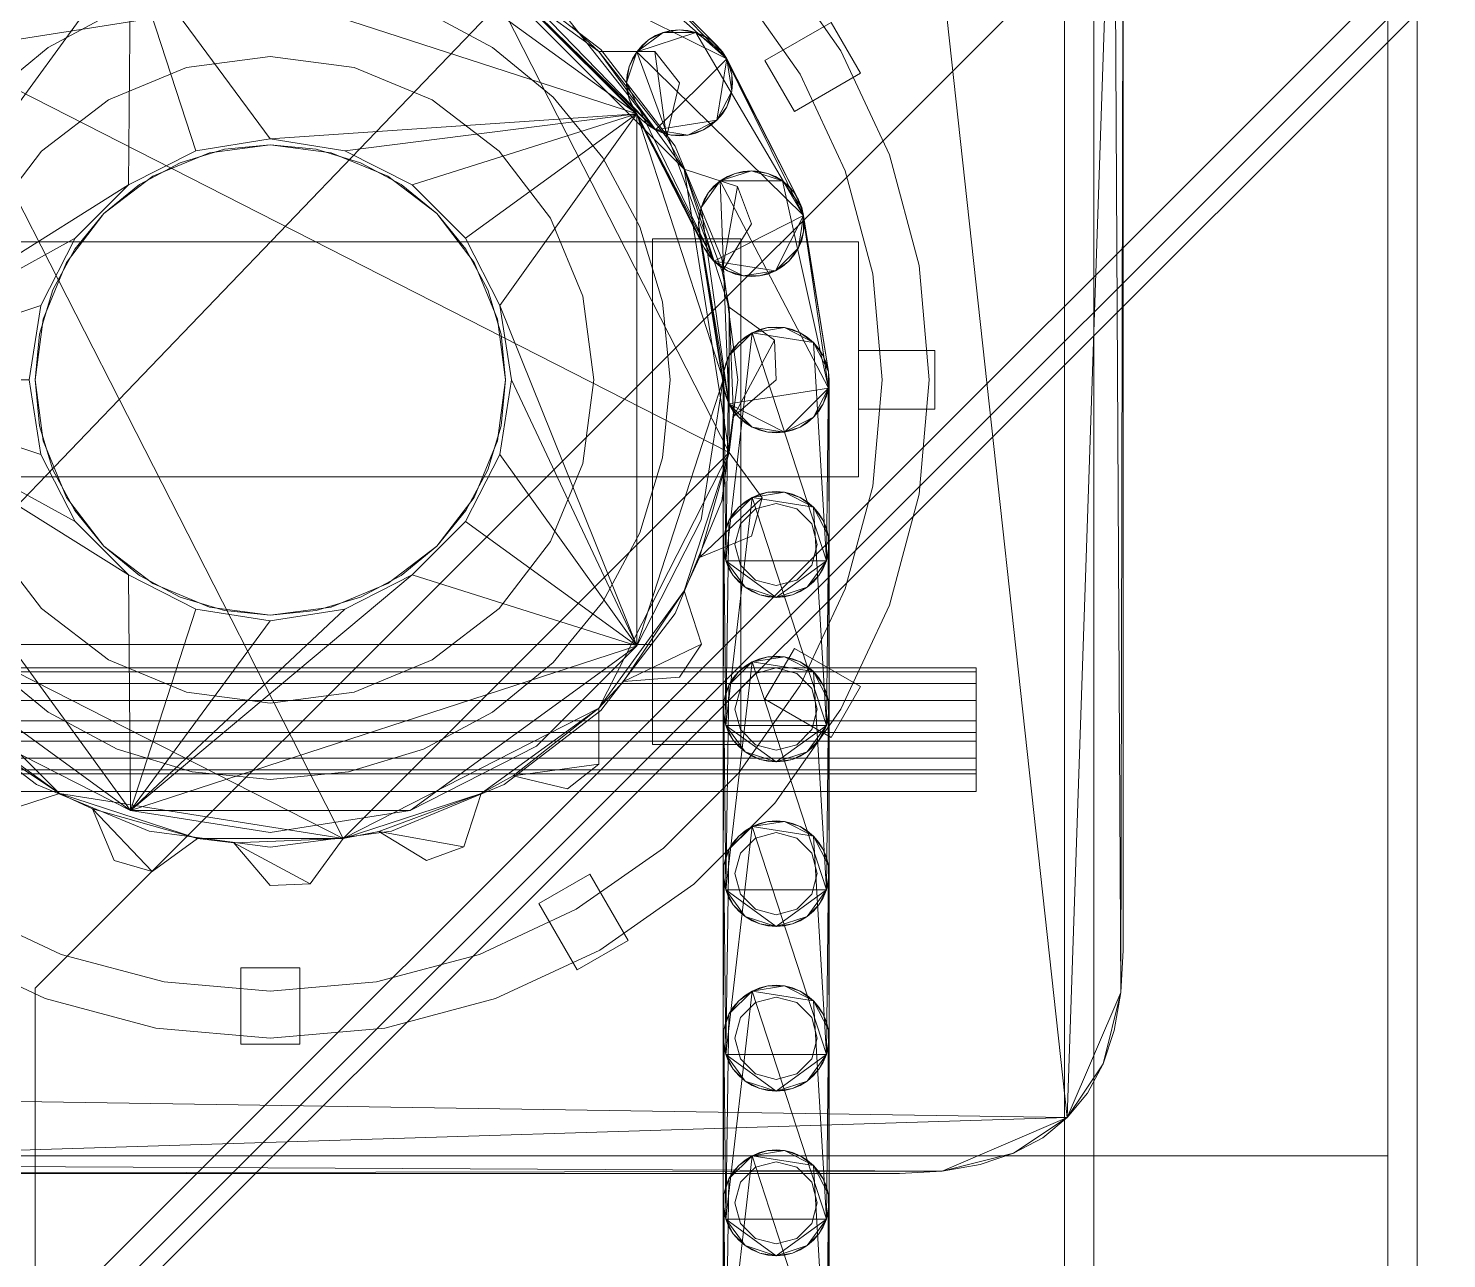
# Model space of a CAD drawing. Header units: millimetres. Extents: x -1970 to 59977, y -50268 to 6837.
# Drawn here: x 58348.1 to 58589.3, y 1497 to 1706.3 of the extents above; entities that cross this region are included whole.
import ezdxf

# ---------------------------------------------------------------- set-up
doc = ezdxf.new("R2010")
doc.units = ezdxf.units.MM
doc.layers.add('lateral_secador', color=7, linetype='Continuous', lineweight=0)

msp = doc.modelspace()

# ---------------------------------------------------------------- linework, layer by layer
at = {"layer": 'lateral_secador'}
for p, q in [((58524.253, 2556.5), (58524.253, 20)), ((58529.253, 20), (58529.253, 2556.5)), ((58579.253, 2556.5), (58579.253, 20)), ((58584.253, 20), (58584.253, 2556.5)), ((58349.253, 1543), (58589.253, 1783)), ((58250.333, 1525.18), (58496.253, 1781.5)), ((58496.253, 1781.5), (58524.753, 1521)), ((58532.733, 1757.18), (58524.753, 1521)), ((58532.733, 1757.18), (58533.872, 1542.28)), ((58534.253, 1743.5), (58533.872, 1542.28)), ((58534.253, 1549.5), (58534.253, 1743.5)), ((58439.802, 1725.075), (58466.847, 1701.135)), ((58589.253, 1724), (58349.253, 1484)), ((58445.093, 1723.357), (58465.192, 1703.413)), ((58445.093, 1723.357), (58466.847, 1701.135)), ((58465.192, 1703.413), (58446.167, 1722.439)), ((58312.253, 1646.5), (58365.458, 1719.731)), ((58365.153, 1679.67), (58365.458, 1719.731)), ((58365.458, 1719.731), (58451.548, 1691.76)), ((58376.583, 1685.493), (58365.458, 1719.731)), ((58389.253, 1687.5), (58365.458, 1719.731)), ((58413.048, 1719.731), (58451.548, 1691.76)), ((58589.253, 1718), (58349.253, 1478)), ((58454.743, 1689.031), (58431.243, 1718.857)), ((58431.243, 1718.857), (58466.847, 1701.135)), ((58486.248, 1702.5), (58475.05, 1718.492)), ((58333.392, 1702.361), (58425.118, 1716.89)), ((58425.118, 1716.89), (58445.114, 1702.361)), ((58425.118, 1716.89), (58459.642, 1682.365)), ((58425.118, 1716.89), (58467.28, 1634.142)), ((58445.468, 1702.715), (58429.003, 1715.349)), ((58589.253, 1714), (58349.253, 1474)), ((58454.743, 1689.031), (58431.243, 1713.294)), ((58479.32, 1698.5), (58468.922, 1713.35)), ((58452.464, 1690.686), (58432.521, 1710.785)), ((58454.743, 1689.031), (58432.521, 1710.785)), ((58433.439, 1709.712), (58452.464, 1690.686)), ((58363.23, 1709.324), (58351.474, 1703.04)), ((58427.032, 1703.04), (58415.275, 1709.324)), ((58451.548, 1691.76), (58434.513, 1708.794)), ((58473.356, 1700.83), (58484.614, 1707.33)), ((58489.614, 1698.67), (58484.614, 1707.33)), ((58445.114, 1702.361), (58440.56, 1706.572)), ((58451.548, 1702.34), (58456.048, 1705.609)), ((58451.548, 1702.34), (58461.61, 1705.609)), ((58453.538, 1704.331), (58456.048, 1705.609)), ((58454.743, 1705.069), (58453.538, 1704.331)), ((58456.048, 1705.609), (58454.743, 1705.069)), ((58456.048, 1705.609), (58458.829, 1706.05)), ((58457.421, 1705.939), (58456.048, 1705.609)), ((58456.048, 1705.609), (58461.61, 1705.609)), ((58458.829, 1706.05), (58457.421, 1705.939)), ((58458.829, 1706.05), (58461.61, 1705.609)), ((58460.235, 1705.939), (58458.829, 1706.05)), ((58461.61, 1705.609), (58460.235, 1705.939)), ((58461.61, 1705.609), (58464.118, 1704.331)), ((58462.915, 1705.069), (58461.61, 1705.609)), ((58461.61, 1705.609), (58466.11, 1702.34)), ((58461.61, 1705.609), (58479.933, 1674.483)), ((58464.118, 1704.331), (58462.915, 1705.069)), ((58351.474, 1703.04), (58341.17, 1694.583)), ((58437.336, 1694.583), (58427.032, 1703.04)), ((58458.102, 1686.25), (58445.468, 1702.715)), ((58451.548, 1702.34), (58453.538, 1704.331)), ((58452.464, 1703.413), (58451.548, 1702.34)), ((58453.538, 1704.331), (58452.464, 1703.413)), ((58464.118, 1704.331), (58466.11, 1702.34)), ((58465.192, 1703.413), (58464.118, 1704.331)), ((58466.11, 1702.34), (58465.192, 1703.413)), ((58465.192, 1703.413), (58466.847, 1701.135)), ((58494.499, 1684.806), (58486.248, 1702.5)), ((58333.392, 1702.361), (58467.28, 1634.142)), ((58401.61, 1568.473), (58333.392, 1702.361)), ((58389.253, 1701.5), (58375.018, 1699.626)), ((58403.488, 1699.626), (58389.253, 1701.5)), ((58445.114, 1702.361), (58456.612, 1687.777)), ((58454.647, 1702.353), (58445.114, 1702.361)), ((58445.114, 1702.361), (58459.642, 1682.365)), ((58449.829, 1697.05), (58451.548, 1702.34)), ((58450.269, 1699.831), (58451.548, 1702.34)), ((58450.81, 1701.135), (58450.269, 1699.831)), ((58451.548, 1702.34), (58450.81, 1701.135)), ((58464.681, 1666.712), (58451.548, 1702.34)), ((58451.548, 1702.34), (58479.933, 1674.483)), ((58454.647, 1702.353), (58456.612, 1687.777)), ((58458.829, 1697.05), (58454.647, 1702.353)), ((58466.847, 1701.135), (58454.743, 1689.031)), ((58466.847, 1701.135), (58465.192, 1690.686)), ((58466.11, 1702.34), (58479.064, 1677.161)), ((58466.847, 1701.135), (58466.11, 1702.34)), ((58466.11, 1702.34), (58479.933, 1674.483)), ((58479.064, 1677.161), (58466.847, 1701.135)), ((58466.847, 1701.135), (58467.718, 1698.457)), ((58467.388, 1699.831), (58466.847, 1701.135)), ((58466.847, 1701.135), (58467.718, 1695.642)), ((58473.356, 1700.83), (58478.356, 1692.17)), ((58375.018, 1699.626), (58361.753, 1694.131)), ((58416.753, 1694.131), (58403.488, 1699.626)), ((58449.829, 1697.05), (58450.269, 1699.831)), ((58449.939, 1698.457), (58449.829, 1697.05)), ((58450.269, 1699.831), (58449.939, 1698.457)), ((58467.718, 1698.457), (58467.388, 1699.831)), ((58467.718, 1698.457), (58467.718, 1695.642)), ((58467.829, 1697.05), (58467.718, 1698.457)), ((58478.356, 1692.17), (58489.614, 1698.67)), ((58486.981, 1682.07), (58479.32, 1698.5)), ((58450.269, 1694.268), (58449.829, 1697.05)), ((58449.829, 1697.05), (58449.939, 1695.642)), ((58464.681, 1666.712), (58449.829, 1697.05)), ((58449.939, 1695.642), (58450.269, 1694.268)), ((58456.612, 1687.777), (58458.829, 1697.05)), ((58467.718, 1695.642), (58465.192, 1690.686)), ((58467.718, 1695.642), (58466.847, 1692.964)), ((58467.388, 1694.268), (58467.718, 1695.642)), ((58467.718, 1695.642), (58467.829, 1697.05)), ((58361.753, 1694.131), (58350.362, 1685.391)), ((58428.144, 1685.391), (58416.753, 1694.131)), ((58445.793, 1684.279), (58437.336, 1694.583)), ((58463.024, 1668.99), (58450.269, 1694.268)), ((58450.269, 1694.268), (58450.81, 1692.964)), ((58464.681, 1666.712), (58450.269, 1694.268)), ((58450.81, 1692.964), (58463.024, 1668.99)), ((58466.847, 1692.964), (58465.192, 1690.686)), ((58466.11, 1691.76), (58466.847, 1692.964)), ((58466.847, 1692.964), (58467.388, 1694.268)), ((58389.253, 1687.5), (58451.548, 1691.76)), ((58401.923, 1685.493), (58451.548, 1691.76)), ((58413.353, 1679.67), (58451.548, 1691.76)), ((58422.423, 1670.599), (58451.548, 1691.76)), ((58428.247, 1659.17), (58451.548, 1691.76)), ((58451.548, 1691.76), (58466.253, 1646.5)), ((58462.483, 1670.294), (58451.548, 1691.76)), ((58451.548, 1691.76), (58451.548, 1601.24)), ((58454.743, 1689.031), (58452.464, 1690.686)), ((58452.464, 1690.686), (58453.538, 1689.768)), ((58465.192, 1690.686), (58454.743, 1689.031)), ((58465.192, 1690.686), (58460.235, 1688.16)), ((58465.192, 1690.686), (58462.915, 1689.031)), ((58464.118, 1689.768), (58465.192, 1690.686)), ((58465.192, 1690.686), (58466.11, 1691.76)), ((58453.538, 1689.768), (58454.743, 1689.031)), ((58457.421, 1688.16), (58454.743, 1689.031)), ((58454.743, 1689.031), (58456.048, 1688.49)), ((58460.235, 1688.16), (58454.743, 1689.031)), ((58456.048, 1688.49), (58457.421, 1688.16)), ((58460.235, 1688.16), (58457.421, 1688.16)), ((58457.421, 1688.16), (58458.829, 1688.05)), ((58458.829, 1688.05), (58460.235, 1688.16)), ((58462.915, 1689.031), (58460.235, 1688.16)), ((58460.235, 1688.16), (58461.61, 1688.49)), ((58461.61, 1688.49), (58462.915, 1689.031)), ((58462.915, 1689.031), (58464.118, 1689.768)), ((58381.449, 1685.731), (58373.946, 1683.455)), ((58376.583, 1685.493), (58389.253, 1687.5)), ((58389.253, 1686.5), (58378.9, 1685.137)), ((58389.253, 1686.5), (58381.449, 1685.731)), ((58389.253, 1687.5), (58401.923, 1685.493)), ((58397.057, 1685.731), (58389.253, 1686.5)), ((58399.606, 1685.137), (58389.253, 1686.5)), ((58404.56, 1683.455), (58397.057, 1685.731)), ((58459.642, 1682.365), (58456.612, 1687.777)), ((58466.044, 1667.076), (58458.102, 1686.25)), ((58350.362, 1685.391), (58341.622, 1674)), ((58365.153, 1679.67), (58376.583, 1685.493)), ((58373.946, 1683.455), (58367.03, 1679.759)), ((58378.9, 1685.137), (58369.253, 1681.141)), ((58409.253, 1681.141), (58399.606, 1685.137)), ((58401.923, 1685.493), (58413.353, 1679.67)), ((58411.476, 1679.759), (58404.56, 1683.455)), ((58436.884, 1674), (58428.144, 1685.391)), ((58452.077, 1672.522), (58445.793, 1684.279)), ((58499.551, 1665.949), (58494.499, 1684.806)), ((58369.253, 1681.141), (58360.969, 1674.784)), ((58417.537, 1674.784), (58409.253, 1681.141)), ((58459.642, 1682.365), (58466.069, 1664.942)), ((58468.706, 1679.411), (58459.642, 1682.365)), ((58459.642, 1682.365), (58467.28, 1658.858)), ((58459.642, 1682.365), (58467.28, 1634.142)), ((58465.753, 1680.357), (58471.044, 1682.075)), ((58465.753, 1680.357), (58468.263, 1681.635)), ((58466.958, 1681.094), (58465.753, 1680.357)), ((58468.263, 1681.635), (58466.958, 1681.094)), ((58468.263, 1681.635), (58471.044, 1682.075)), ((58469.636, 1681.965), (58468.263, 1681.635)), ((58471.044, 1682.075), (58469.636, 1681.965)), ((58471.044, 1682.075), (58473.825, 1681.635)), ((58472.452, 1681.965), (58471.044, 1682.075)), ((58471.044, 1682.075), (58476.333, 1680.357)), ((58473.825, 1681.635), (58472.452, 1681.965)), ((58473.825, 1681.635), (58476.333, 1680.357)), ((58475.13, 1681.094), (58473.825, 1681.635)), ((58476.333, 1680.357), (58475.13, 1681.094)), ((58491.673, 1664.559), (58486.981, 1682.07)), ((58365.153, 1679.67), (58312.253, 1646.5)), ((58356.083, 1670.599), (58365.153, 1679.67)), ((58367.03, 1679.759), (58360.969, 1674.784)), ((58417.537, 1674.784), (58411.476, 1679.759)), ((58413.353, 1679.67), (58422.423, 1670.599)), ((58462.483, 1675.857), (58465.753, 1680.357)), ((58462.483, 1675.857), (58463.763, 1678.365)), ((58463.763, 1678.365), (58463.024, 1677.161)), ((58463.763, 1678.365), (58465.753, 1680.357)), ((58464.681, 1679.439), (58463.763, 1678.365)), ((58465.753, 1680.357), (58464.681, 1679.439)), ((58465.753, 1680.357), (58476.333, 1680.357)), ((58467.233, 1642.414), (58465.753, 1680.357)), ((58465.753, 1680.357), (58484.142, 1645.092)), ((58468.706, 1679.411), (58466.069, 1664.942)), ((58471.044, 1673.075), (58468.706, 1679.411)), ((58476.333, 1680.357), (58478.325, 1678.365)), ((58477.407, 1679.439), (58476.333, 1680.357)), ((58476.333, 1680.357), (58479.603, 1675.857)), ((58476.333, 1680.357), (58484.142, 1645.092)), ((58478.325, 1678.365), (58477.407, 1679.439)), ((58478.325, 1678.365), (58479.603, 1675.857)), ((58479.064, 1677.161), (58478.325, 1678.365)), ((58463.024, 1677.161), (58462.483, 1675.857)), ((58479.603, 1675.857), (58479.064, 1677.161)), ((58479.064, 1677.161), (58479.933, 1674.483)), ((58360.969, 1674.784), (58354.612, 1666.5)), ((58360.969, 1674.784), (58355.994, 1668.723)), ((58422.512, 1668.723), (58417.537, 1674.784)), ((58423.894, 1666.5), (58417.537, 1674.784)), ((58442.379, 1660.735), (58436.884, 1674)), ((58462.044, 1673.075), (58462.483, 1675.857)), ((58462.155, 1674.483), (58462.044, 1673.075)), ((58462.483, 1675.857), (58462.155, 1674.483)), ((58467.233, 1642.414), (58462.483, 1675.857)), ((58479.933, 1674.483), (58464.681, 1666.712)), ((58479.933, 1674.483), (58475.13, 1665.056)), ((58479.933, 1674.483), (58479.064, 1668.99)), ((58479.603, 1675.857), (58484.142, 1647.908)), ((58479.933, 1674.483), (58479.603, 1675.857)), ((58479.603, 1675.857), (58484.142, 1645.092)), ((58484.142, 1647.908), (58479.933, 1674.483)), ((58479.933, 1674.483), (58479.933, 1671.668)), ((58480.044, 1673.075), (58479.933, 1674.483)), ((58455.946, 1659.766), (58452.077, 1672.522)), ((58466.364, 1645.092), (58462.044, 1673.075)), ((58462.044, 1673.075), (58462.155, 1671.668)), ((58467.233, 1642.414), (58462.044, 1673.075)), ((58462.155, 1671.668), (58466.364, 1645.092)), ((58466.069, 1664.942), (58471.044, 1673.075)), ((58479.933, 1671.668), (58479.064, 1668.99)), ((58479.603, 1670.294), (58479.933, 1671.668)), ((58479.933, 1671.668), (58480.044, 1673.075)), ((39189.253, 1670), (58489.253, 1670)), ((58356.083, 1670.599), (58312.253, 1646.5)), ((58350.259, 1659.17), (58356.083, 1670.599)), ((58355.994, 1668.723), (58352.298, 1661.807)), ((58422.423, 1670.599), (58428.247, 1659.17)), ((58426.208, 1661.807), (58422.512, 1668.723)), ((58454.253, 1670.5), (58469.253, 1670.5)), ((58454.253, 1670.5), (58454.253, 1584.5)), ((58466.253, 1646.5), (58462.483, 1670.294)), ((58464.681, 1666.712), (58463.024, 1668.99)), ((58463.024, 1668.99), (58463.763, 1667.785)), ((58469.253, 1584.5), (58469.253, 1670.5)), ((58479.064, 1668.99), (58475.13, 1665.056)), ((58479.064, 1668.99), (58477.407, 1666.712)), ((58478.325, 1667.785), (58479.064, 1668.99)), ((58479.064, 1668.99), (58479.603, 1670.294)), ((58489.253, 1630), (58489.253, 1670)), ((58354.612, 1666.5), (58350.616, 1656.853)), ((58427.89, 1656.853), (58423.894, 1666.5)), ((58463.763, 1667.785), (58464.681, 1666.712)), ((58466.958, 1665.056), (58464.681, 1666.712)), ((58464.681, 1666.712), (58465.753, 1665.794)), ((58469.636, 1664.186), (58464.681, 1666.712)), ((58475.13, 1665.056), (58464.681, 1666.712)), ((58468.753, 1646.5), (58466.044, 1667.076)), ((58477.407, 1666.712), (58475.13, 1665.056)), ((58476.333, 1665.794), (58477.407, 1666.712)), ((58477.407, 1666.712), (58478.325, 1667.785)), ((58465.753, 1665.794), (58466.958, 1665.056)), ((58467.28, 1658.858), (58466.069, 1664.942)), ((58469.636, 1664.186), (58466.958, 1665.056)), ((58466.958, 1665.056), (58468.263, 1664.516)), ((58468.263, 1664.516), (58469.636, 1664.186)), ((58475.13, 1665.056), (58469.636, 1664.186)), ((58472.452, 1664.186), (58469.636, 1664.186)), ((58469.636, 1664.186), (58471.044, 1664.075)), ((58471.044, 1664.075), (58472.452, 1664.186)), ((58475.13, 1665.056), (58472.452, 1664.186)), ((58472.452, 1664.186), (58473.825, 1664.516)), ((58473.825, 1664.516), (58475.13, 1665.056)), ((58475.13, 1665.056), (58476.333, 1665.794)), ((58493.253, 1646.5), (58491.673, 1664.559)), ((58501.253, 1646.5), (58499.551, 1665.949)), ((58352.298, 1661.807), (58350.022, 1654.304)), ((58428.484, 1654.304), (58426.208, 1661.807)), ((58350.259, 1659.17), (58312.253, 1646.5)), ((58348.253, 1646.5), (58350.259, 1659.17)), ((58428.247, 1659.17), (58451.548, 1601.24)), ((58428.247, 1659.17), (58430.253, 1646.5)), ((58444.253, 1646.5), (58442.379, 1660.735)), ((58457.253, 1646.5), (58455.946, 1659.766)), ((58350.616, 1656.853), (58349.253, 1646.5)), ((58429.253, 1646.5), (58427.89, 1656.853)), ((58467.28, 1658.858), (58468.009, 1640.302)), ((58474.987, 1653.247), (58467.28, 1658.858)), ((58467.28, 1658.858), (58467.28, 1634.142)), ((58350.022, 1654.304), (58349.253, 1646.5)), ((58429.253, 1646.5), (58428.484, 1654.304)), ((58466.694, 1615.719), (58471.167, 1654.519)), ((58467.233, 1650.586), (58471.167, 1654.519)), ((58468.89, 1652.864), (58471.167, 1654.519)), ((58471.167, 1654.519), (58469.962, 1653.781)), ((58471.167, 1654.519), (58473.845, 1655.389)), ((58471.167, 1654.519), (58476.661, 1655.389)), ((58472.472, 1655.059), (58471.167, 1654.519)), ((58471.167, 1654.519), (58481.616, 1652.864)), ((58471.167, 1654.519), (58483.812, 1615.719)), ((58473.845, 1655.389), (58472.472, 1655.059)), ((58475.253, 1655.5), (58473.845, 1655.389)), ((58473.845, 1655.389), (58476.661, 1655.389)), ((58476.661, 1655.389), (58475.253, 1655.5)), ((58476.661, 1655.389), (58479.339, 1654.519)), ((58478.034, 1655.059), (58476.661, 1655.389)), ((58476.661, 1655.389), (58481.616, 1652.864)), ((58479.339, 1654.519), (58478.034, 1655.059)), ((58479.339, 1654.519), (58481.616, 1652.864)), ((58480.544, 1653.781), (58479.339, 1654.519)), ((58467.233, 1650.586), (58468.89, 1652.864)), ((58468.89, 1652.864), (58467.972, 1651.79)), ((58474.987, 1653.247), (58468.009, 1640.302)), ((58469.962, 1653.781), (58468.89, 1652.864)), ((58475.253, 1646.5), (58474.987, 1653.247)), ((58481.616, 1652.864), (58480.544, 1653.781)), ((58481.616, 1652.864), (58483.272, 1650.586)), ((58482.534, 1651.79), (58481.616, 1652.864)), ((58481.616, 1652.864), (58484.142, 1647.908)), ((58481.616, 1652.864), (58483.812, 1615.719)), ((58466.364, 1647.908), (58467.233, 1650.586)), ((58467.233, 1650.586), (58466.694, 1649.281)), ((58466.694, 1615.719), (58467.233, 1650.586)), ((58467.972, 1651.79), (58467.233, 1650.586)), ((58483.272, 1650.586), (58482.534, 1651.79)), ((58483.272, 1650.586), (58484.142, 1647.908)), ((58483.812, 1649.281), (58483.272, 1650.586)), ((58489.253, 1651.5), (58502.253, 1651.5)), ((58489.253, 1651.5), (58489.253, 1641.5)), ((58502.253, 1641.5), (58502.253, 1651.5)), ((58466.253, 1618.5), (58466.364, 1647.908)), ((58466.364, 1647.908), (58466.253, 1646.5)), ((58466.694, 1649.281), (58466.364, 1647.908)), ((58466.694, 1615.719), (58466.364, 1647.908)), ((58484.142, 1647.908), (58483.812, 1649.281)), ((58484.142, 1647.908), (58483.812, 1615.719)), ((58484.142, 1647.908), (58484.253, 1618.5)), ((58484.253, 1646.5), (58484.142, 1647.908)), ((58484.142, 1647.908), (58484.142, 1645.092)), ((58312.253, 1646.5), (58348.253, 1646.5)), ((58312.253, 1646.5), (58350.259, 1633.83)), ((58312.253, 1646.5), (58356.083, 1622.401)), ((58365.458, 1573.269), (58312.253, 1646.5)), ((58312.253, 1646.5), (58365.153, 1613.33)), ((58350.259, 1633.83), (58348.253, 1646.5)), ((58349.253, 1646.5), (58350.022, 1638.696)), ((58349.253, 1646.5), (58350.616, 1636.147)), ((58427.89, 1636.147), (58429.253, 1646.5)), ((58430.253, 1646.5), (58428.247, 1633.83)), ((58428.484, 1638.696), (58429.253, 1646.5)), ((58451.548, 1601.24), (58430.253, 1646.5)), ((58442.379, 1632.265), (58444.253, 1646.5)), ((58466.253, 1646.5), (58451.548, 1601.24)), ((58455.946, 1633.234), (58457.253, 1646.5)), ((58462.483, 1622.706), (58466.253, 1646.5)), ((58466.044, 1625.924), (58468.753, 1646.5)), ((58466.253, 1646.5), (58466.253, 1618.5)), ((58467.233, 1642.414), (58466.364, 1645.092)), ((58466.364, 1645.092), (58466.694, 1643.719)), ((58484.142, 1645.092), (58467.233, 1642.414)), ((58468.009, 1640.302), (58475.253, 1646.5)), ((58484.142, 1645.092), (58476.661, 1637.611)), ((58484.142, 1645.092), (58481.616, 1640.136)), ((58484.142, 1645.092), (58483.272, 1642.414)), ((58483.812, 1643.719), (58484.142, 1645.092)), ((58484.142, 1645.092), (58484.253, 1646.5)), ((58484.253, 1618.5), (58484.253, 1646.5)), ((58491.673, 1628.441), (58493.253, 1646.5)), ((58499.551, 1627.051), (58501.253, 1646.5)), ((58466.694, 1643.719), (58467.233, 1642.414)), ((58468.89, 1640.136), (58467.233, 1642.414)), ((58467.233, 1642.414), (58467.972, 1641.21)), ((58471.167, 1638.481), (58467.233, 1642.414)), ((58476.661, 1637.611), (58467.233, 1642.414)), ((58483.272, 1642.414), (58481.616, 1640.136)), ((58482.534, 1641.21), (58483.272, 1642.414)), ((58483.272, 1642.414), (58483.812, 1643.719)), ((58467.28, 1634.142), (58468.009, 1640.302)), ((58467.972, 1641.21), (58468.89, 1640.136)), ((58471.167, 1638.481), (58468.89, 1640.136)), ((58468.89, 1640.136), (58469.962, 1639.219)), ((58481.616, 1640.136), (58476.661, 1637.611)), ((58481.616, 1640.136), (58479.339, 1638.481)), ((58480.544, 1639.219), (58481.616, 1640.136)), ((58481.616, 1640.136), (58482.534, 1641.21)), ((58489.253, 1641.5), (58502.253, 1641.5)), ((58350.022, 1638.696), (58352.298, 1631.193)), ((58426.208, 1631.193), (58428.484, 1638.696)), ((58469.962, 1639.219), (58471.167, 1638.481)), ((58473.845, 1637.611), (58471.167, 1638.481)), ((58471.167, 1638.481), (58472.472, 1637.941)), ((58476.661, 1637.611), (58471.167, 1638.481)), ((58472.472, 1637.941), (58473.845, 1637.611)), ((58476.661, 1637.611), (58473.845, 1637.611)), ((58473.845, 1637.611), (58475.253, 1637.5)), ((58475.253, 1637.5), (58476.661, 1637.611)), ((58479.339, 1638.481), (58476.661, 1637.611)), ((58476.661, 1637.611), (58478.034, 1637.941)), ((58478.034, 1637.941), (58479.339, 1638.481)), ((58479.339, 1638.481), (58480.544, 1639.219)), ((58350.616, 1636.147), (58354.612, 1626.5)), ((58423.894, 1626.5), (58427.89, 1636.147)), ((58356.083, 1622.401), (58350.259, 1633.83)), ((58467.28, 1634.142), (58401.61, 1568.473)), ((58428.247, 1633.83), (58422.423, 1622.401)), ((58451.548, 1601.24), (58428.247, 1633.83)), ((58467.28, 1634.142), (58445.114, 1590.639)), ((58452.077, 1620.478), (58455.946, 1633.234)), ((58467.28, 1634.142), (58459.642, 1610.635)), ((58467.28, 1634.142), (58462.239, 1616.268)), ((58472.876, 1626.424), (58467.28, 1634.142)), ((58352.298, 1631.193), (58355.994, 1624.277)), ((58422.512, 1624.277), (58426.208, 1631.193)), ((58436.884, 1619), (58442.379, 1632.265)), ((39189.253, 1630), (58489.253, 1630)), ((58486.981, 1610.93), (58491.673, 1628.441)), ((58354.612, 1626.5), (58360.969, 1618.216)), ((58417.537, 1618.216), (58423.894, 1626.5)), ((58458.102, 1606.75), (58466.044, 1625.924)), ((58472.876, 1626.424), (58462.239, 1616.268)), ((58466.694, 1587.719), (58471.167, 1626.519)), ((58467.233, 1622.586), (58471.167, 1626.519)), ((58468.89, 1624.864), (58471.167, 1626.519)), ((58469.962, 1625.781), (58468.89, 1624.864)), ((58471.167, 1626.519), (58469.962, 1625.781)), ((58471.044, 1619.925), (58472.876, 1626.424)), ((58471.167, 1626.519), (58473.845, 1627.389)), ((58471.167, 1626.519), (58476.661, 1627.389)), ((58472.472, 1627.059), (58471.167, 1626.519)), ((58471.167, 1626.519), (58481.616, 1624.864)), ((58471.167, 1626.519), (58483.812, 1587.719)), ((58475.253, 1625.5), (58471.753, 1624.562)), ((58473.845, 1627.389), (58472.472, 1627.059)), ((58475.253, 1627.5), (58473.845, 1627.389)), ((58473.845, 1627.389), (58476.661, 1627.389)), ((58476.661, 1627.389), (58475.253, 1627.5)), ((58478.753, 1624.562), (58475.253, 1625.5)), ((58476.661, 1627.389), (58479.339, 1626.519)), ((58478.034, 1627.059), (58476.661, 1627.389)), ((58476.661, 1627.389), (58481.616, 1624.864)), ((58479.339, 1626.519), (58478.034, 1627.059)), ((58479.339, 1626.519), (58481.616, 1624.864)), ((58480.544, 1625.781), (58479.339, 1626.519)), ((58481.616, 1624.864), (58480.544, 1625.781)), ((58494.499, 1608.194), (58499.551, 1627.051)), ((58355.994, 1624.277), (58360.969, 1618.216)), ((58417.537, 1618.216), (58422.512, 1624.277)), ((58467.233, 1622.586), (58468.89, 1624.864)), ((58467.972, 1623.79), (58467.233, 1622.586)), ((58468.89, 1624.864), (58467.972, 1623.79)), ((58471.753, 1624.562), (58469.191, 1622)), ((58481.315, 1622), (58478.753, 1624.562)), ((58481.616, 1624.864), (58483.272, 1622.586)), ((58482.534, 1623.79), (58481.616, 1624.864)), ((58481.616, 1624.864), (58484.142, 1619.908)), ((58481.616, 1624.864), (58483.812, 1587.719)), ((58483.272, 1622.586), (58482.534, 1623.79)), ((58365.153, 1613.33), (58356.083, 1622.401)), ((58422.423, 1622.401), (58413.353, 1613.33)), ((58451.548, 1601.24), (58422.423, 1622.401)), ((58445.793, 1608.721), (58452.077, 1620.478)), ((58451.548, 1601.24), (58462.483, 1622.706)), ((58466.364, 1619.908), (58467.233, 1622.586)), ((58466.694, 1621.281), (58466.364, 1619.908)), ((58467.233, 1622.586), (58466.694, 1621.281)), ((58466.694, 1587.719), (58467.233, 1622.586)), ((58469.191, 1622), (58468.253, 1618.5)), ((58482.253, 1618.5), (58481.315, 1622)), ((58483.272, 1622.586), (58484.142, 1619.908)), ((58483.812, 1621.281), (58483.272, 1622.586)), ((58484.142, 1619.908), (58483.812, 1621.281)), ((58341.622, 1619), (58350.362, 1607.609)), ((58360.969, 1618.216), (58367.03, 1613.241)), ((58360.969, 1618.216), (58369.253, 1611.859)), ((58409.253, 1611.859), (58417.537, 1618.216)), ((58411.476, 1613.241), (58417.537, 1618.216)), ((58428.144, 1607.609), (58436.884, 1619)), ((58462.239, 1616.268), (58471.044, 1619.925)), ((58466.253, 1590.5), (58466.364, 1619.908)), ((58466.364, 1619.908), (58466.253, 1618.5)), ((58466.253, 1618.5), (58466.253, 1590.5)), ((58466.694, 1615.719), (58466.253, 1618.5)), ((58466.253, 1618.5), (58466.364, 1617.092)), ((58466.694, 1587.719), (58466.364, 1619.908)), ((58468.253, 1618.5), (58469.191, 1615)), ((58481.315, 1615), (58482.253, 1618.5)), ((58484.142, 1619.908), (58483.812, 1587.719)), ((58484.253, 1618.5), (58483.812, 1615.719)), ((58484.142, 1619.908), (58484.253, 1590.5)), ((58484.253, 1618.5), (58484.142, 1619.908)), ((58484.142, 1617.092), (58484.253, 1618.5)), ((58484.253, 1590.5), (58484.253, 1618.5)), ((58459.642, 1610.635), (58462.239, 1616.268)), ((58466.364, 1617.092), (58466.694, 1615.719)), ((58467.972, 1613.21), (58466.694, 1615.719)), ((58466.694, 1615.719), (58467.233, 1614.414)), ((58469.962, 1611.219), (58466.694, 1615.719)), ((58475.253, 1609.5), (58466.694, 1615.719)), ((58483.812, 1615.719), (58466.694, 1615.719)), ((58483.812, 1615.719), (58475.253, 1609.5)), ((58483.812, 1615.719), (58480.544, 1611.219)), ((58483.812, 1615.719), (58482.534, 1613.21)), ((58483.272, 1614.414), (58483.812, 1615.719)), ((58483.812, 1615.719), (58484.142, 1617.092)), ((58365.458, 1573.269), (58365.153, 1613.33)), ((58376.583, 1607.507), (58365.153, 1613.33)), ((58365.458, 1573.269), (58413.353, 1613.33)), ((58367.03, 1613.241), (58373.946, 1609.545)), ((58413.353, 1613.33), (58401.923, 1607.507)), ((58404.56, 1609.545), (58411.476, 1613.241)), ((58451.548, 1601.24), (58413.353, 1613.33)), ((58467.233, 1614.414), (58467.972, 1613.21)), ((58469.191, 1615), (58471.753, 1612.438)), ((58478.753, 1612.438), (58481.315, 1615)), ((58482.534, 1613.21), (58483.272, 1614.414)), ((58369.253, 1611.859), (58378.9, 1607.863)), ((58399.606, 1607.863), (58409.253, 1611.859)), ((58469.962, 1611.219), (58467.972, 1613.21)), ((58467.972, 1613.21), (58468.89, 1612.136)), ((58468.89, 1612.136), (58469.962, 1611.219)), ((58472.472, 1609.941), (58469.962, 1611.219)), ((58469.962, 1611.219), (58471.167, 1610.481)), ((58475.253, 1609.5), (58469.962, 1611.219)), ((58471.753, 1612.438), (58475.253, 1611.5)), ((58475.253, 1611.5), (58478.753, 1612.438)), ((58480.544, 1611.219), (58475.253, 1609.5)), ((58480.544, 1611.219), (58478.034, 1609.941)), ((58479.32, 1594.5), (58486.981, 1610.93)), ((58479.339, 1610.481), (58480.544, 1611.219)), ((58482.534, 1613.21), (58480.544, 1611.219)), ((58480.544, 1611.219), (58481.616, 1612.136)), ((58481.616, 1612.136), (58482.534, 1613.21)), ((58353.388, 1576.11), (58318.864, 1610.635)), ((58401.61, 1568.473), (58318.864, 1610.635)), ((58373.946, 1609.545), (58381.449, 1607.269)), ((58397.057, 1607.269), (58404.56, 1609.545)), ((58437.336, 1598.417), (58445.793, 1608.721)), ((58459.642, 1610.635), (58445.114, 1590.639)), ((58459.642, 1610.635), (58449.325, 1595.194)), ((58462.579, 1601.565), (58459.642, 1610.635)), ((58471.167, 1610.481), (58472.472, 1609.941)), ((58475.253, 1609.5), (58472.472, 1609.941)), ((58472.472, 1609.941), (58473.845, 1609.611)), ((58473.845, 1609.611), (58475.253, 1609.5)), ((58478.034, 1609.941), (58475.253, 1609.5)), ((58475.253, 1609.5), (58476.661, 1609.611)), ((58476.661, 1609.611), (58478.034, 1609.941)), ((58478.034, 1609.941), (58479.339, 1610.481)), ((58350.362, 1607.609), (58361.753, 1598.869)), ((58365.458, 1573.269), (58376.583, 1607.507)), ((58365.458, 1573.269), (58401.923, 1607.507)), ((58389.253, 1605.5), (58376.583, 1607.507)), ((58378.9, 1607.863), (58389.253, 1606.5)), ((58381.449, 1607.269), (58389.253, 1606.5)), ((58389.253, 1606.5), (58399.606, 1607.863)), ((58401.923, 1607.507), (58389.253, 1605.5)), ((58389.253, 1606.5), (58397.057, 1607.269)), ((58416.753, 1598.869), (58428.144, 1607.609)), ((58445.468, 1590.285), (58458.102, 1606.75)), ((58486.248, 1590.5), (58494.499, 1608.194)), ((58365.458, 1573.269), (58389.253, 1605.5)), ((58324.253, 1601.5), (58454.253, 1601.5)), ((58365.458, 1573.269), (58326.958, 1601.24)), ((58451.548, 1601.24), (58365.458, 1573.269)), ((58451.548, 1601.24), (58413.048, 1573.269)), ((58434.513, 1584.206), (58451.548, 1601.24)), ((58462.579, 1601.565), (58449.325, 1595.194)), ((58454.253, 1586.5), (58454.253, 1601.5)), ((58458.829, 1595.95), (58462.579, 1601.565)), ((58361.753, 1598.869), (58375.018, 1593.374)), ((58403.488, 1593.374), (58416.753, 1598.869)), ((58471.167, 1598.519), (58473.845, 1599.389)), ((58471.167, 1598.519), (58476.661, 1599.389)), ((58472.472, 1599.059), (58471.167, 1598.519)), ((58473.845, 1599.389), (58472.472, 1599.059)), ((58478.356, 1600.83), (58473.356, 1592.17)), ((58475.253, 1599.5), (58473.845, 1599.389)), ((58473.845, 1599.389), (58476.661, 1599.389)), ((58476.661, 1599.389), (58475.253, 1599.5)), ((58476.661, 1599.389), (58479.339, 1598.519)), ((58478.034, 1599.059), (58476.661, 1599.389)), ((58476.661, 1599.389), (58481.616, 1596.864)), ((58479.339, 1598.519), (58478.034, 1599.059)), ((58478.356, 1600.83), (58489.614, 1594.33)), ((58259.253, 1597.5), (58509.253, 1597.5)), ((58259.253, 1596.815), (58509.253, 1596.815)), ((58341.17, 1598.417), (58351.474, 1589.96)), ((58427.032, 1589.96), (58437.336, 1598.417)), ((58466.694, 1559.719), (58471.167, 1598.519)), ((58467.233, 1594.586), (58471.167, 1598.519)), ((58467.233, 1594.586), (58468.89, 1596.864)), ((58468.89, 1596.864), (58467.972, 1595.79)), ((58468.89, 1596.864), (58471.167, 1598.519)), ((58469.962, 1597.781), (58468.89, 1596.864)), ((58471.753, 1596.562), (58469.191, 1594)), ((58471.167, 1598.519), (58469.962, 1597.781)), ((58471.167, 1598.519), (58481.616, 1596.864)), ((58471.167, 1598.519), (58483.812, 1559.719)), ((58475.253, 1597.5), (58471.753, 1596.562)), ((58478.753, 1596.562), (58475.253, 1597.5)), ((58481.315, 1594), (58478.753, 1596.562)), ((58479.339, 1598.519), (58481.616, 1596.864)), ((58480.544, 1597.781), (58479.339, 1598.519)), ((58481.616, 1596.864), (58480.544, 1597.781)), ((58481.616, 1596.864), (58483.272, 1594.586)), ((58482.534, 1595.79), (58481.616, 1596.864)), ((58481.616, 1596.864), (58484.142, 1591.908)), ((58481.616, 1596.864), (58483.812, 1559.719)), ((58509.253, 1596.815), (58509.253, 1597.5)), ((58509.253, 1594.864), (58509.253, 1596.815)), ((58259.253, 1594.864), (58509.253, 1594.864)), ((58445.114, 1590.639), (58449.325, 1595.194)), ((58449.325, 1595.194), (58458.829, 1595.95)), ((58466.364, 1591.908), (58467.233, 1594.586)), ((58467.233, 1594.586), (58466.694, 1593.281)), ((58466.694, 1559.719), (58467.233, 1594.586)), ((58467.972, 1595.79), (58467.233, 1594.586)), ((58469.191, 1594), (58468.253, 1590.5)), ((58468.922, 1579.65), (58479.32, 1594.5)), ((58482.253, 1590.5), (58481.315, 1594)), ((58483.272, 1594.586), (58482.534, 1595.79)), ((58483.272, 1594.586), (58484.142, 1591.908)), ((58483.812, 1593.281), (58483.272, 1594.586)), ((58484.614, 1585.67), (58489.614, 1594.33)), ((58509.253, 1591.944), (58509.253, 1594.864)), ((58259.253, 1591.944), (58509.253, 1591.944)), ((58375.018, 1593.374), (58389.253, 1591.5)), ((58389.253, 1591.5), (58403.488, 1593.374)), ((58466.253, 1562.5), (58466.364, 1591.908)), ((58466.364, 1591.908), (58466.253, 1590.5)), ((58466.694, 1593.281), (58466.364, 1591.908)), ((58466.694, 1559.719), (58466.364, 1591.908)), ((58473.356, 1592.17), (58484.614, 1585.67)), ((58484.142, 1591.908), (58483.812, 1593.281)), ((58484.142, 1591.908), (58483.812, 1559.719)), ((58484.142, 1591.908), (58484.253, 1562.5)), ((58484.253, 1590.5), (58484.142, 1591.908)), ((58509.253, 1588.5), (58509.253, 1591.944)), ((58333.038, 1590.285), (58349.503, 1577.651)), ((58353.388, 1576.11), (58333.392, 1590.639)), ((58351.474, 1589.96), (58363.23, 1583.676)), ((58445.114, 1590.639), (58401.61, 1568.473)), ((58415.275, 1583.676), (58427.032, 1589.96)), ((58445.114, 1590.639), (58425.118, 1576.11)), ((58429.003, 1577.651), (58445.468, 1590.285)), ((58445.114, 1590.639), (58430.53, 1579.141)), ((58445.105, 1581.105), (58445.114, 1590.639)), ((58466.253, 1590.5), (58466.253, 1562.5)), ((58466.694, 1587.719), (58466.253, 1590.5)), ((58466.253, 1590.5), (58466.364, 1589.092)), ((58468.253, 1590.5), (58469.191, 1587)), ((58475.05, 1574.508), (58486.248, 1590.5)), ((58481.315, 1587), (58482.253, 1590.5)), ((58484.253, 1590.5), (58483.812, 1587.719)), ((58484.142, 1589.092), (58484.253, 1590.5)), ((58484.253, 1562.5), (58484.253, 1590.5)), ((58509.253, 1588.5), (58259.253, 1588.5)), ((58466.364, 1589.092), (58466.694, 1587.719)), ((58467.972, 1585.21), (58466.694, 1587.719)), ((58466.694, 1587.719), (58467.233, 1586.414)), ((58469.962, 1583.219), (58466.694, 1587.719)), ((58475.253, 1581.5), (58466.694, 1587.719)), ((58483.812, 1587.719), (58466.694, 1587.719)), ((58469.191, 1587), (58471.753, 1584.438)), ((58483.812, 1587.719), (58475.253, 1581.5)), ((58478.753, 1584.438), (58481.315, 1587)), ((58483.812, 1587.719), (58480.544, 1583.219)), ((58483.812, 1587.719), (58482.534, 1585.21)), ((58483.272, 1586.414), (58483.812, 1587.719)), ((58483.812, 1587.719), (58484.142, 1589.092)), ((58509.253, 1588.5), (58509.253, 1585.056)), ((58259.253, 1585.056), (58509.253, 1585.056)), ((58279.253, 1586.5), (58509.253, 1586.5)), ((58324.253, 1586.5), (58454.253, 1586.5)), ((58353.388, 1576.11), (58337.946, 1586.428)), ((58454.253, 1584.5), (58469.253, 1584.5)), ((58467.233, 1586.414), (58467.972, 1585.21)), ((58469.962, 1583.219), (58467.972, 1585.21)), ((58467.972, 1585.21), (58468.89, 1584.136)), ((58471.753, 1584.438), (58475.253, 1583.5)), ((58475.253, 1583.5), (58478.753, 1584.438)), ((58482.534, 1585.21), (58480.544, 1583.219)), ((58481.616, 1584.136), (58482.534, 1585.21)), ((58482.534, 1585.21), (58483.272, 1586.414)), ((58509.253, 1576.5), (58509.253, 1586.5)), ((58509.253, 1585.056), (58509.253, 1582.136)), ((58259.253, 1582.136), (58509.253, 1582.136)), ((58343.993, 1584.206), (58365.458, 1573.269)), ((58363.23, 1583.676), (58375.987, 1579.807)), ((58402.519, 1579.807), (58415.275, 1583.676)), ((58413.048, 1573.269), (58434.513, 1584.206)), ((58468.89, 1584.136), (58469.962, 1583.219)), ((58472.472, 1581.941), (58469.962, 1583.219)), ((58469.962, 1583.219), (58471.167, 1582.481)), ((58475.253, 1581.5), (58469.962, 1583.219)), ((58471.167, 1582.481), (58472.472, 1581.941)), ((58475.253, 1581.5), (58472.472, 1581.941)), ((58472.472, 1581.941), (58473.845, 1581.611)), ((58480.544, 1583.219), (58475.253, 1581.5)), ((58478.034, 1581.941), (58475.253, 1581.5)), ((58476.661, 1581.611), (58478.034, 1581.941)), ((58480.544, 1583.219), (58478.034, 1581.941)), ((58478.034, 1581.941), (58479.339, 1582.481)), ((58479.339, 1582.481), (58480.544, 1583.219)), ((58480.544, 1583.219), (58481.616, 1584.136)), ((58509.253, 1582.136), (58509.253, 1580.185)), ((58259.253, 1580.185), (58509.253, 1580.185)), ((58259.253, 1579.5), (58509.253, 1579.5)), ((58375.987, 1579.807), (58389.253, 1578.5)), ((58389.253, 1578.5), (58402.519, 1579.807)), ((58445.105, 1581.105), (58430.53, 1579.141)), ((58439.802, 1576.925), (58445.105, 1581.105)), ((58456.103, 1566.831), (58468.922, 1579.65)), ((58473.845, 1581.611), (58475.253, 1581.5)), ((58475.253, 1581.5), (58476.661, 1581.611)), ((58509.253, 1580.185), (58509.253, 1579.5)), ((58349.503, 1577.651), (58368.677, 1569.709)), ((58409.829, 1569.709), (58429.003, 1577.651)), ((58425.118, 1576.11), (58430.53, 1579.141)), ((58430.53, 1579.141), (58439.802, 1576.925)), ((58279.253, 1576.5), (58509.253, 1576.5)), ((58344.317, 1573.173), (58353.388, 1576.11)), ((58376.896, 1568.473), (58353.388, 1576.11)), ((58353.388, 1576.11), (58359.021, 1573.514)), ((58401.61, 1568.473), (58353.388, 1576.11)), ((58425.118, 1576.11), (58401.61, 1568.473)), ((58425.118, 1576.11), (58407.694, 1569.683)), ((58422.163, 1567.046), (58425.118, 1576.11)), ((58369.177, 1562.876), (58359.021, 1573.514)), ((58359.021, 1573.514), (58362.677, 1564.709)), ((58376.896, 1568.473), (58359.021, 1573.514)), ((58413.048, 1573.269), (58365.458, 1573.269)), ((58365.458, 1573.269), (58389.253, 1569.5)), ((58389.253, 1569.5), (58413.048, 1573.269)), ((58461.245, 1560.703), (58475.05, 1574.508)), ((58466.694, 1531.719), (58471.167, 1570.519)), ((58467.233, 1566.586), (58471.167, 1570.519)), ((58468.89, 1568.864), (58471.167, 1570.519)), ((58471.167, 1570.519), (58469.962, 1569.781)), ((58471.167, 1570.519), (58473.845, 1571.389)), ((58471.167, 1570.519), (58476.661, 1571.389)), ((58472.472, 1571.059), (58471.167, 1570.519)), ((58471.167, 1570.519), (58481.616, 1568.864)), ((58471.167, 1570.519), (58483.812, 1531.719)), ((58473.845, 1571.389), (58472.472, 1571.059)), ((58475.253, 1571.5), (58473.845, 1571.389)), ((58473.845, 1571.389), (58476.661, 1571.389)), ((58476.661, 1571.389), (58475.253, 1571.5)), ((58476.661, 1571.389), (58479.339, 1570.519)), ((58478.034, 1571.059), (58476.661, 1571.389)), ((58476.661, 1571.389), (58481.616, 1568.864)), ((58479.339, 1570.519), (58478.034, 1571.059)), ((58479.339, 1570.519), (58481.616, 1568.864)), ((58480.544, 1569.781), (58479.339, 1570.519)), ((58368.677, 1569.709), (58389.253, 1567)), ((58369.177, 1562.876), (58376.896, 1568.473)), ((58401.61, 1568.473), (58376.896, 1568.473)), ((58376.896, 1568.473), (58383.054, 1567.744)), ((58401.61, 1568.473), (58383.054, 1567.744)), ((58396.001, 1560.765), (58383.054, 1567.744)), ((58383.054, 1567.744), (58389.253, 1560.5)), ((58389.253, 1567), (58409.829, 1569.709)), ((58396.001, 1560.765), (58401.61, 1568.473)), ((58401.61, 1568.473), (58407.694, 1569.683)), ((58422.163, 1567.046), (58407.694, 1569.683)), ((58407.694, 1569.683), (58415.829, 1564.709)), ((58467.233, 1566.586), (58468.89, 1568.864)), ((58467.972, 1567.79), (58467.233, 1566.586)), ((58468.89, 1568.864), (58467.972, 1567.79)), ((58469.962, 1569.781), (58468.89, 1568.864)), ((58471.753, 1568.562), (58469.191, 1566)), ((58475.253, 1569.5), (58471.753, 1568.562)), ((58478.753, 1568.562), (58475.253, 1569.5)), ((58481.315, 1566), (58478.753, 1568.562)), ((58481.616, 1568.864), (58480.544, 1569.781)), ((58481.616, 1568.864), (58483.272, 1566.586)), ((58482.534, 1567.79), (58481.616, 1568.864)), ((58481.616, 1568.864), (58484.142, 1563.908)), ((58481.616, 1568.864), (58483.812, 1531.719)), ((58483.272, 1566.586), (58482.534, 1567.79)), ((58415.829, 1564.709), (58422.163, 1567.046)), ((58441.253, 1556.433), (58456.103, 1566.831)), ((58466.364, 1563.908), (58467.233, 1566.586)), ((58466.694, 1565.281), (58466.364, 1563.908)), ((58467.233, 1566.586), (58466.694, 1565.281)), ((58466.694, 1531.719), (58467.233, 1566.586)), ((58469.191, 1566), (58468.253, 1562.5)), ((58482.253, 1562.5), (58481.315, 1566)), ((58483.272, 1566.586), (58484.142, 1563.908)), ((58483.812, 1565.281), (58483.272, 1566.586)), ((58484.142, 1563.908), (58483.812, 1565.281)), ((58362.677, 1564.709), (58369.177, 1562.876)), ((58466.253, 1534.5), (58466.364, 1563.908)), ((58466.364, 1563.908), (58466.253, 1562.5)), ((58466.694, 1531.719), (58466.364, 1563.908)), ((58484.142, 1563.908), (58483.812, 1531.719)), ((58484.142, 1563.908), (58484.253, 1534.5)), ((58484.253, 1562.5), (58484.142, 1563.908)), ((58389.253, 1560.5), (58396.001, 1560.765)), ((58443.583, 1562.397), (58434.923, 1557.397)), ((58443.583, 1562.397), (58450.083, 1551.139)), ((58445.253, 1549.505), (58461.245, 1560.703)), ((58466.253, 1562.5), (58466.253, 1534.5)), ((58466.694, 1559.719), (58466.253, 1562.5)), ((58466.253, 1562.5), (58466.364, 1561.092)), ((58466.364, 1561.092), (58466.694, 1559.719)), ((58468.253, 1562.5), (58469.191, 1559)), ((58481.315, 1559), (58482.253, 1562.5)), ((58484.253, 1562.5), (58483.812, 1559.719)), ((58483.812, 1559.719), (58484.142, 1561.092)), ((58484.142, 1561.092), (58484.253, 1562.5)), ((58484.253, 1534.5), (58484.253, 1562.5)), ((58467.972, 1557.21), (58466.694, 1559.719)), ((58466.694, 1559.719), (58467.233, 1558.414)), ((58469.962, 1555.219), (58466.694, 1559.719)), ((58475.253, 1553.5), (58466.694, 1559.719)), ((58483.812, 1559.719), (58466.694, 1559.719)), ((58467.233, 1558.414), (58467.972, 1557.21)), ((58469.191, 1559), (58471.753, 1556.438)), ((58483.812, 1559.719), (58475.253, 1553.5)), ((58478.753, 1556.438), (58481.315, 1559)), ((58483.812, 1559.719), (58480.544, 1555.219)), ((58483.812, 1559.719), (58482.534, 1557.21)), ((58482.534, 1557.21), (58483.272, 1558.414)), ((58483.272, 1558.414), (58483.812, 1559.719)), ((58337.253, 1556.433), (58353.683, 1548.772)), ((58424.823, 1548.772), (58441.253, 1556.433)), ((58434.923, 1557.397), (58441.423, 1546.139)), ((58469.962, 1555.219), (58467.972, 1557.21)), ((58467.972, 1557.21), (58468.89, 1556.136)), ((58468.89, 1556.136), (58469.962, 1555.219)), ((58471.753, 1556.438), (58475.253, 1555.5)), ((58475.253, 1555.5), (58478.753, 1556.438)), ((58482.534, 1557.21), (58480.544, 1555.219)), ((58480.544, 1555.219), (58481.616, 1556.136)), ((58481.616, 1556.136), (58482.534, 1557.21)), ((58472.472, 1553.941), (58469.962, 1555.219)), ((58469.962, 1555.219), (58471.167, 1554.481)), ((58475.253, 1553.5), (58469.962, 1555.219)), ((58471.167, 1554.481), (58472.472, 1553.941)), ((58475.253, 1553.5), (58472.472, 1553.941)), ((58472.472, 1553.941), (58473.845, 1553.611)), ((58473.845, 1553.611), (58475.253, 1553.5)), ((58480.544, 1555.219), (58475.253, 1553.5)), ((58478.034, 1553.941), (58475.253, 1553.5)), ((58475.253, 1553.5), (58476.661, 1553.611)), ((58476.661, 1553.611), (58478.034, 1553.941)), ((58480.544, 1555.219), (58478.034, 1553.941)), ((58478.034, 1553.941), (58479.339, 1554.481)), ((58479.339, 1554.481), (58480.544, 1555.219)), ((58441.423, 1546.139), (58450.083, 1551.139)), ((58333.253, 1549.505), (58350.947, 1541.254)), ((58353.683, 1548.772), (58371.194, 1544.08)), ((58407.312, 1544.08), (58424.823, 1548.772)), ((58427.559, 1541.254), (58445.253, 1549.505)), ((58533.872, 1542.28), (58534.253, 1549.5)), ((58384.253, 1546.5), (58384.253, 1533.5)), ((58394.253, 1546.5), (58384.253, 1546.5)), ((58394.253, 1546.5), (58394.253, 1533.5)), ((58371.194, 1544.08), (58389.253, 1542.5)), ((58389.253, 1542.5), (58407.312, 1544.08)), ((58471.167, 1542.519), (58473.845, 1543.389)), ((58471.167, 1542.519), (58476.661, 1543.389)), ((58473.845, 1543.389), (58472.472, 1543.059)), ((58475.253, 1543.5), (58473.845, 1543.389)), ((58473.845, 1543.389), (58476.661, 1543.389)), ((58476.661, 1543.389), (58475.253, 1543.5)), ((58476.661, 1543.389), (58479.339, 1542.519)), ((58478.034, 1543.059), (58476.661, 1543.389)), ((58476.661, 1543.389), (58481.616, 1540.864)), ((58349.253, 1474), (58349.253, 1543)), ((58350.947, 1541.254), (58369.804, 1536.202)), ((58408.702, 1536.202), (58427.559, 1541.254)), ((58466.694, 1503.719), (58471.167, 1542.519)), ((58467.233, 1538.586), (58471.167, 1542.519)), ((58468.89, 1540.864), (58471.167, 1542.519)), ((58469.962, 1541.781), (58468.89, 1540.864)), ((58471.167, 1542.519), (58469.962, 1541.781)), ((58472.472, 1543.059), (58471.167, 1542.519)), ((58471.167, 1542.519), (58481.616, 1540.864)), ((58471.167, 1542.519), (58483.812, 1503.719)), ((58475.253, 1541.5), (58471.753, 1540.562)), ((58478.753, 1540.562), (58475.253, 1541.5)), ((58479.339, 1542.519), (58478.034, 1543.059)), ((58479.339, 1542.519), (58481.616, 1540.864)), ((58480.544, 1541.781), (58479.339, 1542.519)), ((58481.616, 1540.864), (58480.544, 1541.781)), ((58533.872, 1542.28), (58524.753, 1521)), ((58533.872, 1542.28), (58530.833, 1530.12)), ((58532.733, 1535.82), (58533.872, 1542.28)), ((58466.364, 1535.908), (58467.233, 1538.586)), ((58467.233, 1538.586), (58466.694, 1537.281)), ((58466.694, 1503.719), (58467.233, 1538.586)), ((58467.233, 1538.586), (58468.89, 1540.864)), ((58467.972, 1539.79), (58467.233, 1538.586)), ((58468.89, 1540.864), (58467.972, 1539.79)), ((58471.753, 1540.562), (58469.191, 1538)), ((58481.315, 1538), (58478.753, 1540.562)), ((58481.616, 1540.864), (58483.272, 1538.586)), ((58482.534, 1539.79), (58481.616, 1540.864)), ((58481.616, 1540.864), (58484.142, 1535.908)), ((58481.616, 1540.864), (58483.812, 1503.719)), ((58483.272, 1538.586), (58482.534, 1539.79)), ((58483.272, 1538.586), (58484.142, 1535.908)), ((58483.812, 1537.281), (58483.272, 1538.586)), ((58369.804, 1536.202), (58389.253, 1534.5)), ((58389.253, 1534.5), (58408.702, 1536.202)), ((58466.694, 1537.281), (58466.364, 1535.908)), ((58469.191, 1538), (58468.253, 1534.5)), ((58482.253, 1534.5), (58481.315, 1538)), ((58484.142, 1535.908), (58483.812, 1537.281)), ((58466.253, 1506.5), (58466.364, 1535.908)), ((58466.364, 1535.908), (58466.253, 1534.5)), ((58466.253, 1534.5), (58466.253, 1506.5)), ((58466.694, 1531.719), (58466.253, 1534.5)), ((58466.253, 1534.5), (58466.364, 1533.092)), ((58466.694, 1503.719), (58466.364, 1535.908)), ((58468.253, 1534.5), (58469.191, 1531)), ((58481.315, 1531), (58482.253, 1534.5)), ((58484.142, 1535.908), (58483.812, 1503.719)), ((58484.253, 1534.5), (58483.812, 1531.719)), ((58484.142, 1535.908), (58484.253, 1506.5)), ((58484.253, 1534.5), (58484.142, 1535.908)), ((58484.142, 1533.092), (58484.253, 1534.5)), ((58484.253, 1506.5), (58484.253, 1534.5)), ((58530.833, 1530.12), (58532.733, 1535.82)), ((58384.253, 1533.5), (58394.253, 1533.5)), ((58466.364, 1533.092), (58466.694, 1531.719)), ((58467.972, 1529.21), (58466.694, 1531.719)), ((58466.694, 1531.719), (58467.233, 1530.414)), ((58469.962, 1527.219), (58466.694, 1531.719)), ((58475.253, 1525.5), (58466.694, 1531.719)), ((58483.812, 1531.719), (58466.694, 1531.719)), ((58483.812, 1531.719), (58475.253, 1525.5)), ((58483.812, 1531.719), (58480.544, 1527.219)), ((58483.812, 1531.719), (58482.534, 1529.21)), ((58483.272, 1530.414), (58483.812, 1531.719)), ((58483.812, 1531.719), (58484.142, 1533.092)), ((58467.233, 1530.414), (58467.972, 1529.21)), ((58469.962, 1527.219), (58467.972, 1529.21)), ((58467.972, 1529.21), (58468.89, 1528.136)), ((58469.191, 1531), (58471.753, 1528.438)), ((58478.753, 1528.438), (58481.315, 1531)), ((58482.534, 1529.21), (58480.544, 1527.219)), ((58481.616, 1528.136), (58482.534, 1529.21)), ((58482.534, 1529.21), (58483.272, 1530.414)), ((58530.833, 1530.12), (58524.753, 1521)), ((58528.173, 1525.18), (58530.833, 1530.12)), ((58468.89, 1528.136), (58469.962, 1527.219)), ((58472.472, 1525.941), (58469.962, 1527.219)), ((58469.962, 1527.219), (58471.167, 1526.481)), ((58475.253, 1525.5), (58469.962, 1527.219)), ((58471.167, 1526.481), (58472.472, 1525.941)), ((58471.753, 1528.438), (58475.253, 1527.5)), ((58475.253, 1527.5), (58478.753, 1528.438)), ((58480.544, 1527.219), (58475.253, 1525.5)), ((58480.544, 1527.219), (58478.034, 1525.941)), ((58478.034, 1525.941), (58479.339, 1526.481)), ((58479.339, 1526.481), (58480.544, 1527.219)), ((58480.544, 1527.219), (58481.616, 1528.136)), ((58524.753, 1521), (58250.333, 1525.18)), ((58475.253, 1525.5), (58472.472, 1525.941)), ((58472.472, 1525.941), (58473.845, 1525.611)), ((58473.845, 1525.611), (58475.253, 1525.5)), ((58478.034, 1525.941), (58475.253, 1525.5)), ((58475.253, 1525.5), (58476.661, 1525.611)), ((58476.661, 1525.611), (58478.034, 1525.941)), ((58524.753, 1521), (58528.173, 1525.18)), ((58524.753, 1521), (58268.573, 1513.02)), ((58524.753, 1521), (58503.474, 1511.88)), ((58524.753, 1521), (58515.634, 1514.92)), ((58520.573, 1517.58), (58524.753, 1521)), ((58515.634, 1514.92), (58520.573, 1517.58)), ((58199.253, 1514.5), (58579.253, 1514.5)), ((58466.694, 1475.719), (58471.167, 1514.519)), ((58467.233, 1510.586), (58471.167, 1514.519)), ((58468.89, 1512.864), (58471.167, 1514.519)), ((58471.167, 1514.519), (58469.962, 1513.781)), ((58471.167, 1514.519), (58473.845, 1515.389)), ((58471.167, 1514.519), (58476.661, 1515.389)), ((58472.472, 1515.059), (58471.167, 1514.519)), ((58471.167, 1514.519), (58481.616, 1512.864)), ((58471.167, 1514.519), (58483.812, 1475.719)), ((58473.845, 1515.389), (58472.472, 1515.059)), ((58475.253, 1515.5), (58473.845, 1515.389)), ((58473.845, 1515.389), (58476.661, 1515.389)), ((58476.661, 1515.389), (58475.253, 1515.5)), ((58476.661, 1515.389), (58479.339, 1514.519)), ((58478.034, 1515.059), (58476.661, 1515.389)), ((58476.661, 1515.389), (58481.616, 1512.864)), ((58479.339, 1514.519), (58478.034, 1515.059)), ((58479.339, 1514.519), (58481.616, 1512.864)), ((58480.544, 1513.781), (58479.339, 1514.519)), ((58515.634, 1514.92), (58503.474, 1511.88)), ((58509.933, 1513.02), (58515.634, 1514.92)), ((58579.253, 1496.5), (58579.253, 1514.5)), ((58503.474, 1511.88), (58268.573, 1513.02)), ((58467.233, 1510.586), (58468.89, 1512.864)), ((58468.89, 1512.864), (58467.972, 1511.79)), ((58469.962, 1513.781), (58468.89, 1512.864)), ((58471.753, 1512.562), (58469.191, 1510)), ((58475.253, 1513.5), (58471.753, 1512.562)), ((58478.753, 1512.562), (58475.253, 1513.5)), ((58481.315, 1510), (58478.753, 1512.562)), ((58481.616, 1512.864), (58480.544, 1513.781)), ((58481.616, 1512.864), (58483.272, 1510.586)), ((58482.534, 1511.79), (58481.616, 1512.864)), ((58481.616, 1512.864), (58484.142, 1507.908)), ((58481.616, 1512.864), (58483.812, 1475.719)), ((58503.474, 1511.88), (58509.933, 1513.02)), ((58503.474, 1511.88), (58282.253, 1511.5)), ((58282.253, 1511.5), (58496.253, 1511.5)), ((58466.364, 1507.908), (58467.233, 1510.586)), ((58467.233, 1510.586), (58466.694, 1509.281)), ((58466.694, 1475.719), (58467.233, 1510.586)), ((58467.972, 1511.79), (58467.233, 1510.586)), ((58469.191, 1510), (58468.253, 1506.5)), ((58482.253, 1506.5), (58481.315, 1510)), ((58483.272, 1510.586), (58482.534, 1511.79)), ((58483.272, 1510.586), (58484.142, 1507.908)), ((58483.812, 1509.281), (58483.272, 1510.586)), ((58496.253, 1511.5), (58503.474, 1511.88)), ((58466.253, 1478.5), (58466.364, 1507.908)), ((58466.364, 1507.908), (58466.253, 1506.5)), ((58466.694, 1509.281), (58466.364, 1507.908)), ((58466.694, 1475.719), (58466.364, 1507.908)), ((58484.142, 1507.908), (58483.812, 1509.281)), ((58484.142, 1507.908), (58483.812, 1475.719)), ((58484.142, 1507.908), (58484.253, 1478.5)), ((58484.253, 1506.5), (58484.142, 1507.908)), ((58466.253, 1506.5), (58466.253, 1478.5)), ((58466.694, 1503.719), (58466.253, 1506.5)), ((58466.253, 1506.5), (58466.364, 1505.092)), ((58466.364, 1505.092), (58466.694, 1503.719)), ((58468.253, 1506.5), (58469.191, 1503)), ((58481.315, 1503), (58482.253, 1506.5)), ((58484.253, 1506.5), (58483.812, 1503.719)), ((58483.812, 1503.719), (58484.142, 1505.092)), ((58484.142, 1505.092), (58484.253, 1506.5)), ((58484.253, 1478.5), (58484.253, 1506.5)), ((58467.972, 1501.21), (58466.694, 1503.719)), ((58466.694, 1503.719), (58467.233, 1502.414)), ((58469.962, 1499.219), (58466.694, 1503.719)), ((58475.253, 1497.5), (58466.694, 1503.719)), ((58483.812, 1503.719), (58466.694, 1503.719)), ((58467.233, 1502.414), (58467.972, 1501.21)), ((58469.191, 1503), (58471.753, 1500.438)), ((58483.812, 1503.719), (58475.253, 1497.5)), ((58478.753, 1500.438), (58481.315, 1503)), ((58483.812, 1503.719), (58480.544, 1499.219)), ((58483.812, 1503.719), (58482.534, 1501.21)), ((58482.534, 1501.21), (58483.272, 1502.414)), ((58483.272, 1502.414), (58483.812, 1503.719)), ((58469.962, 1499.219), (58467.972, 1501.21)), ((58467.972, 1501.21), (58468.89, 1500.136)), ((58468.89, 1500.136), (58469.962, 1499.219)), ((58471.753, 1500.438), (58475.253, 1499.5)), ((58475.253, 1499.5), (58478.753, 1500.438)), ((58482.534, 1501.21), (58480.544, 1499.219)), ((58480.544, 1499.219), (58481.616, 1500.136)), ((58481.616, 1500.136), (58482.534, 1501.21)), ((58472.472, 1497.941), (58469.962, 1499.219)), ((58469.962, 1499.219), (58471.167, 1498.481)), ((58475.253, 1497.5), (58469.962, 1499.219)), ((58471.167, 1498.481), (58472.472, 1497.941)), ((58475.253, 1497.5), (58472.472, 1497.941)), ((58472.472, 1497.941), (58473.845, 1497.611)), ((58473.845, 1497.611), (58475.253, 1497.5)), ((58480.544, 1499.219), (58475.253, 1497.5)), ((58478.034, 1497.941), (58475.253, 1497.5)), ((58475.253, 1497.5), (58476.661, 1497.611)), ((58476.661, 1497.611), (58478.034, 1497.941)), ((58480.544, 1499.219), (58478.034, 1497.941)), ((58478.034, 1497.941), (58479.339, 1498.481)), ((58479.339, 1498.481), (58480.544, 1499.219))]:
    msp.add_line(p, q, dxfattribs=at)

doc.saveas('drawing.dxf')
